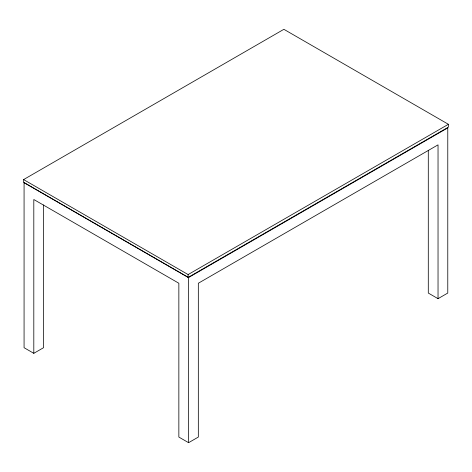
<?xml version="1.0" encoding="UTF-8"?>
<svg xmlns="http://www.w3.org/2000/svg" width="472" height="472" viewBox="0 0 472 472"><rect width="100%" height="100%" fill="white"/><g stroke="black" fill="none" stroke-linecap="round" stroke-linejoin="round"><path stroke-width="0.71" d="M23.6 179.584L283.884 29.311L448.4 124.295L448.4 127.133L188.116 277.406L23.6 182.422L23.6 179.584L188.116 274.568L448.4 124.295M428.293 150.267L428.293 293.047L438.034 298.67L447.775 293.047L447.775 127.888L188.588 277.524L24.072 182.54L24.072 347.705L33.807 353.327L43.548 347.705L43.548 204.925M33.807 353.327L33.807 199.508L178.853 283.247L178.853 437.066L188.588 442.689L198.328 437.066L198.328 283.247L438.034 144.851L438.034 298.67M188.588 277.524L188.588 442.689M188.116 274.568L188.116 277.406"/></g></svg>
